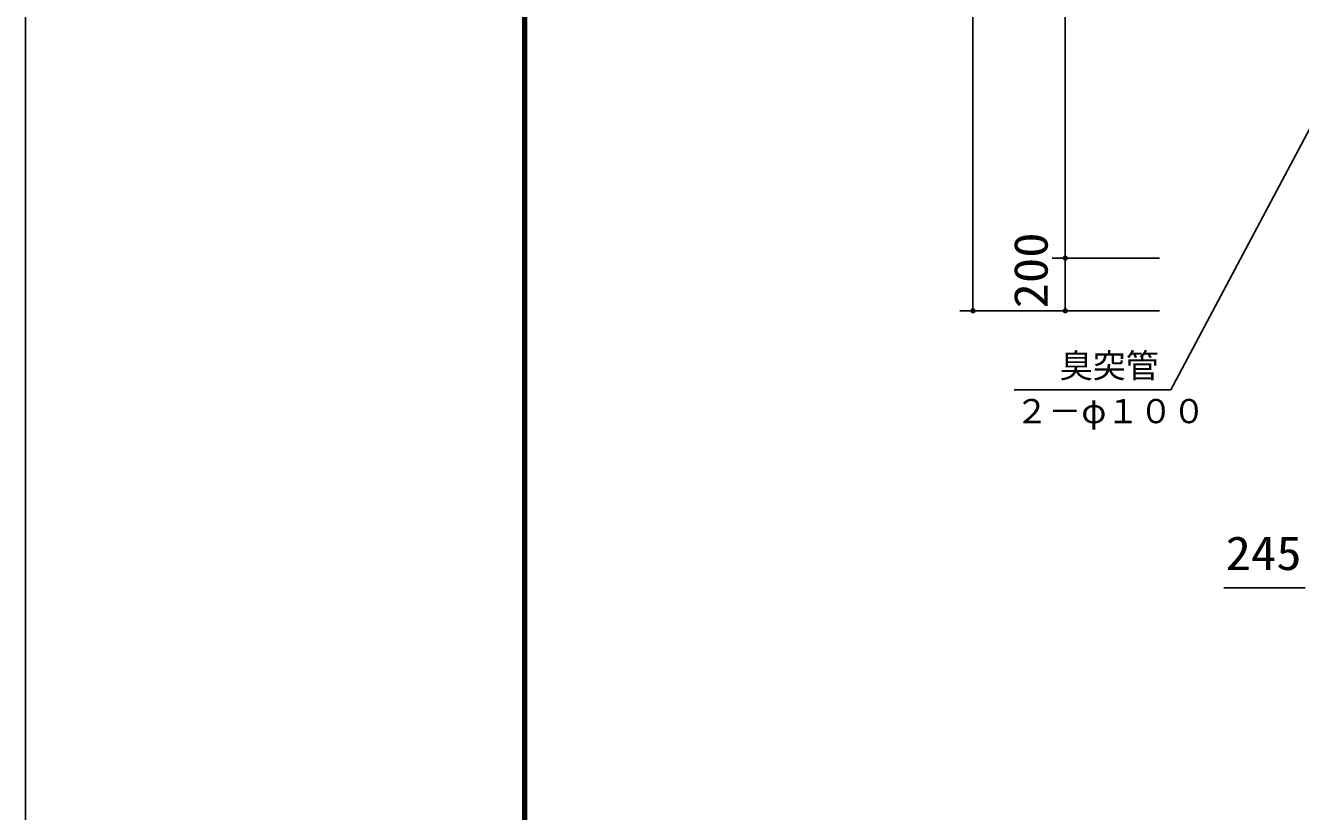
# Model space of a CAD drawing. Units: millimetres, scale not verified. Extents: x -14850 to 14850, y -10500 to 10500.
# Drawn here: x -14850 to -10015, y -2194 to 787 of the extents above; entities that cross this region are included whole.
import ezdxf
from ezdxf.enums import TextEntityAlignment as Align

# ---------------------------------------------------------------- set-up
doc = ezdxf.new("R2010")
doc.units = ezdxf.units.MM
doc.header["$LTSCALE"] = 50
for name, color, linetype, lineweight in [('0-0_製作', 5, 'Continuous', 25), ('0-2_躯体', 3, 'Continuous', 25), ('0-7_図面枠', 7, 'Continuous', 25), ('0-8_Axis_waku', 7, 'Continuous', 25)]:
    doc.layers.add(name, color=color, linetype=linetype, lineweight=lineweight)
doc.styles.add('ＭＳ ゴシック', font='')
doc.styles.get('ＭＳ ゴシック').set_extended_font_data('MS Gothic')

msp = doc.modelspace()

# ---------------------------------------------------------------- linework, layer by layer
at = {"layer": '0-0_製作', "color": 2}
for p, q in [((-11256.85, -295.11), (-11256.85, 2304.89)), ((-10906.85, 2104.89), (-10906.85, -95.11)), ((-10956.85, -95.11), (-10550.15, -95.11)), ((-10906.85, -95.11), (-10906.85, -295.11)), ((-11306.85, -295.11), (-10906.85, -295.11)), ((-10956.85, -295.11), (-10550.15, -295.11)), ((-9997.6, -1345.55), (-10305.98, -1345.55))]:
    msp.add_line(p, q, dxfattribs=at)
at = {"layer": '0-0_製作'}
for points in [[(-10916.83, -94.48), (-10906.85, -95.11), (-10916.85, -95.11)], [(-10906.85, -95.11), (-10916.77, -96.36), (-10916.85, -95.11)], [(-10916.68, -93.24), (-10906.85, -95.11), (-10916.83, -94.48)], [(-10906.85, -95.11), (-10916.54, -97.6), (-10916.77, -96.36)], [(-10916.36, -92.02), (-10906.85, -95.11), (-10916.68, -93.24)], [(-10906.85, -95.11), (-10916.15, -98.79), (-10916.54, -97.6)], [(-10915.9, -90.85), (-10906.85, -95.11), (-10916.36, -92.02)], [(-10906.85, -95.11), (-10915.62, -99.93), (-10916.15, -98.79)], [(-10915.3, -89.75), (-10906.85, -95.11), (-10915.9, -90.85)], [(-10906.85, -95.11), (-10914.94, -100.99), (-10915.62, -99.93)], [(-10914.56, -88.74), (-10906.85, -95.11), (-10915.3, -89.75)], [(-10906.85, -95.11), (-10914.14, -101.96), (-10914.94, -100.99)], [(-10913.7, -87.82), (-10906.85, -95.11), (-10914.56, -88.74)], [(-10906.85, -95.11), (-10913.23, -102.82), (-10914.14, -101.96)], [(-10912.73, -87.02), (-10906.85, -95.11), (-10913.7, -87.82)], [(-10906.85, -95.11), (-10912.21, -103.55), (-10913.23, -102.82)], [(-10911.67, -86.35), (-10906.85, -95.11), (-10912.73, -87.02)], [(-10906.85, -95.11), (-10911.11, -104.16), (-10912.21, -103.55)], [(-10910.53, -85.81), (-10906.85, -95.11), (-10911.67, -86.35)], [(-10906.85, -95.11), (-10909.94, -104.62), (-10911.11, -104.16)], [(-10909.34, -85.42), (-10906.85, -95.11), (-10910.53, -85.81)], [(-10906.85, -95.11), (-10908.73, -104.93), (-10909.94, -104.62)], [(-10908.11, -85.19), (-10906.85, -95.11), (-10909.34, -85.42)], [(-10906.85, -95.11), (-10907.48, -105.09), (-10908.73, -104.93)], [(-10906.85, -85.11), (-10906.85, -95.11), (-10908.11, -85.19)], [(-10906.85, -95.11), (-10906.85, -105.11), (-10907.48, -105.09)], [(-10906.85, -85.11), (-10896.85, -95.11), (-10906.85, -95.11)], [(-10906.22, -85.13), (-10896.85, -95.11), (-10906.85, -85.11)], [(-10906.85, -95.11), (-10905.6, -105.03), (-10906.85, -105.11)], [(-10896.85, -95.11), (-10905.6, -105.03), (-10906.85, -95.11)], [(-10904.98, -85.29), (-10896.85, -95.11), (-10906.22, -85.13)], [(-10896.85, -95.11), (-10904.37, -104.8), (-10905.6, -105.03)], [(-10903.76, -85.6), (-10896.85, -95.11), (-10904.98, -85.29)], [(-10896.85, -95.11), (-10903.17, -104.41), (-10904.37, -104.8)], [(-10902.59, -86.06), (-10896.85, -95.11), (-10903.76, -85.6)], [(-10896.85, -95.11), (-10902.04, -103.87), (-10903.17, -104.41)], [(-10901.49, -86.67), (-10896.85, -95.11), (-10902.59, -86.06)], [(-10896.85, -95.11), (-10900.97, -103.2), (-10902.04, -103.87)], [(-10900.48, -87.4), (-10896.85, -95.11), (-10901.49, -86.67)], [(-10896.85, -95.11), (-10900.01, -102.4), (-10900.97, -103.2)], [(-10899.56, -88.26), (-10896.85, -95.11), (-10900.48, -87.4)], [(-10896.85, -95.11), (-10899.15, -101.48), (-10900.01, -102.4)], [(-10898.76, -89.23), (-10896.85, -95.11), (-10899.56, -88.26)], [(-10896.85, -95.11), (-10898.41, -100.47), (-10899.15, -101.48)], [(-10898.09, -90.29), (-10896.85, -95.11), (-10898.76, -89.23)], [(-10896.85, -95.11), (-10897.8, -99.37), (-10898.41, -100.47)], [(-10897.55, -91.43), (-10896.85, -95.11), (-10898.09, -90.29)], [(-10896.85, -95.11), (-10897.34, -98.2), (-10897.8, -99.37)], [(-10897.17, -92.62), (-10896.85, -95.11), (-10897.55, -91.43)], [(-10896.85, -95.11), (-10897.03, -96.98), (-10897.34, -98.2)], [(-10896.93, -93.86), (-10896.85, -95.11), (-10897.17, -92.62)], [(-10896.85, -95.11), (-10896.87, -95.74), (-10897.03, -96.98)], [(-11265.3, -289.75), (-11256.85, -295.11), (-11265.9, -290.85)], [(-11264.56, -288.74), (-11256.85, -295.11), (-11265.3, -289.75)], [(-11263.7, -287.82), (-11256.85, -295.11), (-11264.56, -288.74)], [(-11262.73, -287.02), (-11256.85, -295.11), (-11263.7, -287.82)], [(-11261.67, -286.35), (-11256.85, -295.11), (-11262.73, -287.02)], [(-11260.53, -285.81), (-11256.85, -295.11), (-11261.67, -286.35)], [(-11259.34, -285.42), (-11256.85, -295.11), (-11260.53, -285.81)], [(-11258.11, -285.19), (-11256.85, -295.11), (-11259.34, -285.42)], [(-11256.85, -285.11), (-11256.85, -295.11), (-11258.11, -285.19)], [(-11256.85, -285.11), (-11246.85, -295.11), (-11256.85, -295.11)], [(-11256.22, -285.13), (-11246.85, -295.11), (-11256.85, -285.11)], [(-11254.98, -285.29), (-11246.85, -295.11), (-11256.22, -285.13)], [(-11253.76, -285.6), (-11246.85, -295.11), (-11254.98, -285.29)], [(-11252.59, -286.06), (-11246.85, -295.11), (-11253.76, -285.6)], [(-11251.49, -286.67), (-11246.85, -295.11), (-11252.59, -286.06)], [(-11250.48, -287.41), (-11246.85, -295.11), (-11251.49, -286.67)], [(-11249.56, -288.26), (-11246.85, -295.11), (-11250.48, -287.41)], [(-11248.76, -289.23), (-11246.85, -295.11), (-11249.56, -288.26)], [(-11248.09, -290.29), (-11246.85, -295.11), (-11248.76, -289.23)], [(-10915.3, -289.75), (-10906.85, -295.11), (-10915.9, -290.85)], [(-10914.56, -288.74), (-10906.85, -295.11), (-10915.3, -289.75)], [(-10913.7, -287.82), (-10906.85, -295.11), (-10914.56, -288.74)], [(-10912.73, -287.02), (-10906.85, -295.11), (-10913.7, -287.82)], [(-10911.67, -286.35), (-10906.85, -295.11), (-10912.73, -287.02)], [(-10910.53, -285.81), (-10906.85, -295.11), (-10911.67, -286.35)], [(-10909.34, -285.42), (-10906.85, -295.11), (-10910.53, -285.81)], [(-10908.11, -285.19), (-10906.85, -295.11), (-10909.34, -285.42)], [(-10906.85, -285.11), (-10906.85, -295.11), (-10908.11, -285.19)], [(-10906.85, -285.11), (-10896.85, -295.11), (-10906.85, -295.11)], [(-10906.22, -285.13), (-10896.85, -295.11), (-10906.85, -285.11)], [(-10904.98, -285.29), (-10896.85, -295.11), (-10906.22, -285.13)], [(-10903.76, -285.6), (-10896.85, -295.11), (-10904.98, -285.29)], [(-10902.59, -286.06), (-10896.85, -295.11), (-10903.76, -285.6)], [(-10901.49, -286.67), (-10896.85, -295.11), (-10902.59, -286.06)], [(-10900.48, -287.41), (-10896.85, -295.11), (-10901.49, -286.67)], [(-10899.56, -288.26), (-10896.85, -295.11), (-10900.48, -287.41)], [(-10898.76, -289.23), (-10896.85, -295.11), (-10899.56, -288.26)], [(-10898.09, -290.29), (-10896.85, -295.11), (-10898.76, -289.23)], [(-11266.83, -294.48), (-11256.85, -295.11), (-11266.85, -295.11)], [(-11256.85, -295.11), (-11266.77, -296.36), (-11266.85, -295.11)], [(-11266.68, -293.24), (-11256.85, -295.11), (-11266.83, -294.48)], [(-11256.85, -295.11), (-11266.54, -297.6), (-11266.77, -296.36)], [(-11266.36, -292.02), (-11256.85, -295.11), (-11266.68, -293.24)], [(-11256.85, -295.11), (-11266.15, -298.79), (-11266.54, -297.6)], [(-11265.9, -290.85), (-11256.85, -295.11), (-11266.36, -292.02)], [(-11256.85, -295.11), (-11265.62, -299.93), (-11266.15, -298.79)], [(-11256.85, -295.11), (-11264.94, -300.99), (-11265.62, -299.93)], [(-11256.85, -295.11), (-11264.14, -301.96), (-11264.94, -300.99)], [(-11256.85, -295.11), (-11263.23, -302.82), (-11264.14, -301.96)], [(-11256.85, -295.11), (-11262.21, -303.55), (-11263.23, -302.82)], [(-11256.85, -295.11), (-11261.11, -304.16), (-11262.21, -303.55)], [(-11256.85, -295.11), (-11259.94, -304.62), (-11261.11, -304.16)], [(-11256.85, -295.11), (-11258.73, -304.93), (-11259.94, -304.62)], [(-11256.85, -295.11), (-11257.48, -305.09), (-11258.73, -304.93)], [(-11256.85, -295.11), (-11256.85, -305.11), (-11257.48, -305.09)], [(-11256.85, -295.11), (-11255.6, -305.03), (-11256.85, -305.11)], [(-11246.85, -295.11), (-11255.6, -305.03), (-11256.85, -295.11)], [(-11246.85, -295.11), (-11254.37, -304.8), (-11255.6, -305.03)], [(-11246.85, -295.11), (-11253.17, -304.41), (-11254.37, -304.8)], [(-11246.85, -295.11), (-11252.04, -303.87), (-11253.17, -304.41)], [(-11246.85, -295.11), (-11250.97, -303.2), (-11252.04, -303.87)], [(-11246.85, -295.11), (-11250.01, -302.4), (-11250.97, -303.2)], [(-11246.85, -295.11), (-11249.15, -301.48), (-11250.01, -302.4)], [(-11246.85, -295.11), (-11248.41, -300.47), (-11249.15, -301.48)], [(-11246.85, -295.11), (-11247.8, -299.37), (-11248.41, -300.47)], [(-11247.55, -291.43), (-11246.85, -295.11), (-11248.09, -290.29)], [(-11246.85, -295.11), (-11247.34, -298.2), (-11247.8, -299.37)], [(-11247.17, -292.62), (-11246.85, -295.11), (-11247.55, -291.43)], [(-11246.85, -295.11), (-11247.03, -296.98), (-11247.34, -298.2)], [(-11246.93, -293.86), (-11246.85, -295.11), (-11247.17, -292.62)], [(-11246.85, -295.11), (-11246.87, -295.74), (-11247.03, -296.98)], [(-10916.83, -294.48), (-10906.85, -295.11), (-10916.85, -295.11)], [(-10906.85, -295.11), (-10916.77, -296.36), (-10916.85, -295.11)], [(-10916.68, -293.24), (-10906.85, -295.11), (-10916.83, -294.48)], [(-10906.85, -295.11), (-10916.54, -297.6), (-10916.77, -296.36)], [(-10916.36, -292.02), (-10906.85, -295.11), (-10916.68, -293.24)], [(-10906.85, -295.11), (-10916.15, -298.79), (-10916.54, -297.6)], [(-10915.9, -290.85), (-10906.85, -295.11), (-10916.36, -292.02)], [(-10906.85, -295.11), (-10915.62, -299.93), (-10916.15, -298.79)], [(-10906.85, -295.11), (-10914.94, -300.99), (-10915.62, -299.93)], [(-10906.85, -295.11), (-10914.14, -301.96), (-10914.94, -300.99)], [(-10906.85, -295.11), (-10913.23, -302.82), (-10914.14, -301.96)], [(-10906.85, -295.11), (-10912.21, -303.55), (-10913.23, -302.82)], [(-10906.85, -295.11), (-10911.11, -304.16), (-10912.21, -303.55)], [(-10906.85, -295.11), (-10909.94, -304.62), (-10911.11, -304.16)], [(-10906.85, -295.11), (-10908.73, -304.93), (-10909.94, -304.62)], [(-10906.85, -295.11), (-10907.48, -305.09), (-10908.73, -304.93)], [(-10906.85, -295.11), (-10906.85, -305.11), (-10907.48, -305.09)], [(-10906.85, -295.11), (-10905.6, -305.03), (-10906.85, -305.11)], [(-10896.85, -295.11), (-10905.6, -305.03), (-10906.85, -295.11)], [(-10896.85, -295.11), (-10904.37, -304.8), (-10905.6, -305.03)], [(-10896.85, -295.11), (-10903.17, -304.41), (-10904.37, -304.8)], [(-10896.85, -295.11), (-10902.04, -303.87), (-10903.17, -304.41)], [(-10896.85, -295.11), (-10900.97, -303.2), (-10902.04, -303.87)], [(-10896.85, -295.11), (-10900.01, -302.4), (-10900.97, -303.2)], [(-10896.85, -295.11), (-10899.15, -301.48), (-10900.01, -302.4)], [(-10896.85, -295.11), (-10898.41, -300.47), (-10899.15, -301.48)], [(-10896.85, -295.11), (-10897.8, -299.37), (-10898.41, -300.47)], [(-10897.55, -291.43), (-10896.85, -295.11), (-10898.09, -290.29)], [(-10896.85, -295.11), (-10897.34, -298.2), (-10897.8, -299.37)], [(-10897.17, -292.62), (-10896.85, -295.11), (-10897.55, -291.43)], [(-10896.85, -295.11), (-10897.03, -296.98), (-10897.34, -298.2)], [(-10896.93, -293.86), (-10896.85, -295.11), (-10897.17, -292.62)], [(-10896.85, -295.11), (-10896.87, -295.74), (-10897.03, -296.98)]]:
    msp.add_solid(points, dxfattribs=at)
at = {"layer": '0-2_躯体'}
for p, q in [((-9789.72, 754.89), (-10507.06, -595.11)), ((-10507.06, -595.11), (-11101.24, -595.11))]:
    msp.add_line(p, q, dxfattribs=at)
at = {"layer": '0-7_図面枠'}
msp.add_lwpolyline([(-14850, -10500), (14850, -10500), (14850, 10500), (-14850, 10500)], close=True, dxfattribs=at)
at = {"layer": '0-8_Axis_waku'}
for p, q in [((-12964, 9629), (-12964, -9679.01)), ((-12963, 9628), (-12963, -9678.01)), ((-12962, 9627), (-12962, -9677.01)), ((-12961, 9626), (-12961, -9676.01)), ((-12960, 9625), (-12960, -9675.01)), ((-12959, 9624), (-12959, -9674.01)), ((-12958, 9623), (-12958, -9673.01)), ((-12957, 9622), (-12957, -9672.01)), ((-12956, 9621), (-12956, -9671.01)), ((-12955, 9620), (-12955, -9670.01)), ((-12954, 9619), (-12954, -9669.01)), ((-12953, 9618), (-12953, -9668.01)), ((-12952, 9617), (-12952, -9667.01)), ((-12951, 9616), (-12951, -9666.01)), ((-12950, 9615), (-12950, -9665))]:
    msp.add_line(p, q, dxfattribs=at)

# ---------------------------------------------------------------- texts
at = {"layer": '0-0_製作', "color": 4, "style": 'ＭＳ ゴシック', "width": 1.1}
msp.add_text('200', height=128.4, rotation=90, dxfattribs=at).set_placement((-10934.99, -285.92), align=Align.BOTTOM_LEFT)
msp.add_text('245', height=128.4, dxfattribs=at).set_placement((-10298.74, -1316.73), align=Align.BOTTOM_LEFT)
at = {"layer": '0-2_躯体', "color": 4, "style": 'ＭＳ ゴシック'}
for s, p in [('\u3000\u3000臭突管\u3000\u3000', (-11178.45, -576.55)), ('２－φ１００', (-11096.29, -748.82))]:
    msp.add_text(s, height=91.79, dxfattribs=at).set_placement(p, align=Align.BOTTOM_LEFT)

doc.saveas('drawing.dxf')
